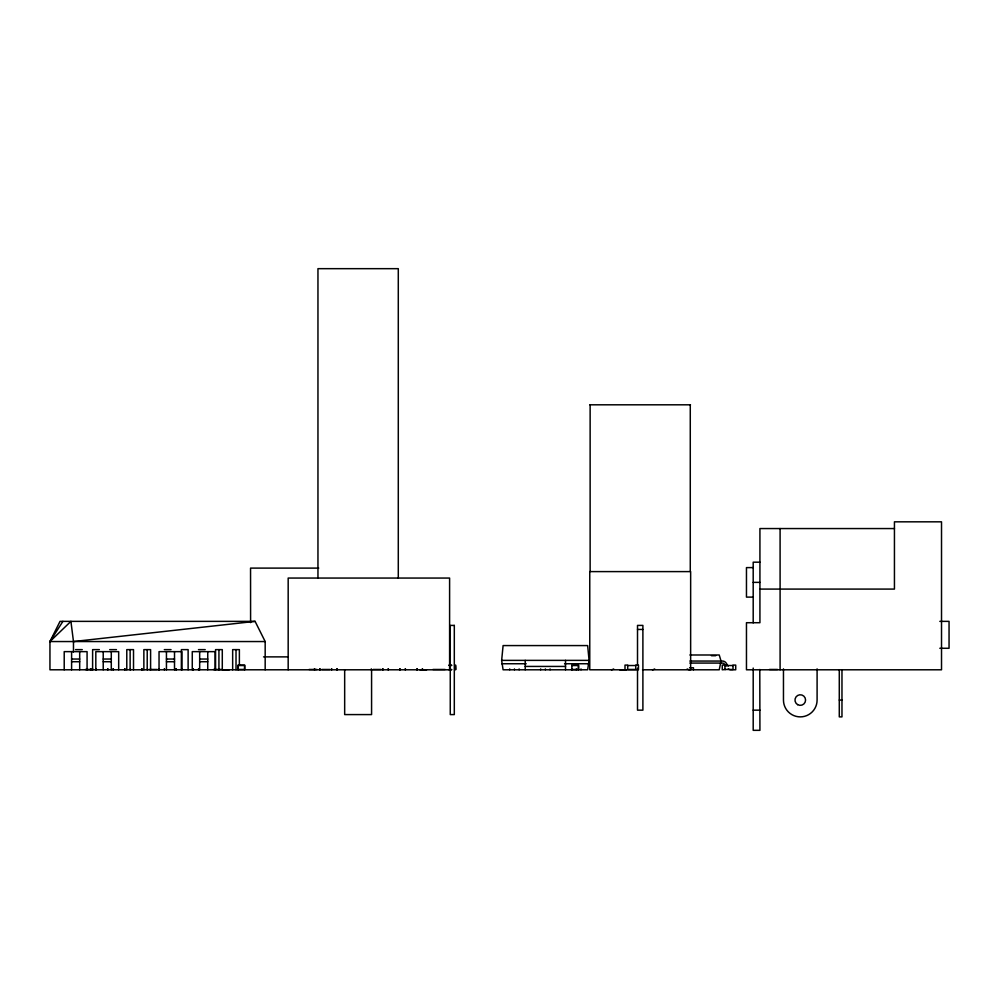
<?xml version="1.0" encoding="UTF-8"?>
<svg xmlns="http://www.w3.org/2000/svg" width="999" height="999" viewBox="0 0 999 999"><rect width="100%" height="100%" fill="white"/><g stroke="black" fill="none" stroke-linecap="round" stroke-linejoin="round"><path stroke-width="1.5" d="M501.648 660.376L503.096 645.579L587.649 645.579L589.085 660.376L587.649 669.792L503.096 669.792L501.648 660.376L589.085 660.376M451.61 669.792L49.95 669.792L49.95 641.545L60.04 621.366L255.082 621.366L265.172 641.545L265.172 669.792M265.172 641.545L49.95 641.545L62.9 621.366M49.95 641.545L70.917 621.366L73.476 641.545L73.476 651.96M73.476 641.545L255.082 621.366M589.922 404.807L690.484 404.807M894.442 528.558L759.927 528.558L759.927 622.714L746.465 622.714L746.465 669.792L941.52 669.792L941.52 521.828L894.442 521.828L894.442 589.085L759.927 589.085M759.927 562.187L753.196 562.187L753.196 622.877M753.196 567.607L746.465 567.607L746.465 597.115L753.196 597.115M318.731 568.106L250.549 568.106L250.599 622.614M753.196 582.367L759.927 582.367M939.822 621.366L949.05 621.366L949.05 648.276L939.822 648.276M637.512 629.445L642.894 629.445M75.537 649.625L82.255 649.625M99.338 649.625L92.62 649.625L92.595 669.792M109.703 649.625L116.433 649.625M164.311 649.625L171.041 649.625M198.476 649.625L205.207 649.625M689.909 654.994L719.23 654.994L721.041 661.051L719.23 669.792L642.532 669.792M711.438 655.719L715.684 655.719M263.536 656.88L288.024 656.88M71.603 659.04L79.683 659.04M103.222 659.04L111.289 659.04M166.446 659.04L174.513 659.04M199.663 659.04L207.742 659.04M689.897 661.051L722.764 661.063A4.533 4.533 0 0 1 725.948 662.774L728.196 666.121M71.603 661.725L79.683 661.725M103.222 661.725L111.289 661.725M166.446 661.725L174.513 661.725M199.663 661.725L207.742 661.725M689.897 663.074L722.389 663.074A2.51 2.51 0 0 1 724.487 664.185L725.848 666.246M501.648 663.748L526.198 663.748M564.547 663.748L589.085 663.748M448.926 665.084L451.61 665.084M449.125 665.534L451.66 665.534M572.065 665.534L578.409 665.534L578.409 669.467M627.697 665.534L635.764 665.534M724.949 665.534L733.016 665.534M525.224 666.433L565.521 666.433M689.635 667.782L693.468 667.782L693.468 669.792M85.19 669.467L93.269 669.467M149.226 669.467L157.293 669.467M213.386 669.467L221.453 669.467M237.999 669.467L244.73 669.467M309.028 669.467L317.095 669.467M321.803 669.467L329.882 669.467M373.052 669.467L381.131 669.467M432.917 669.467L445.154 669.467M451.66 669.467L448.926 669.792M455.644 669.467L455.457 665.534M571.865 669.467L578.596 669.467M769.467 669.467L777.547 669.467M839.285 700.062L841.97 700.062M753.196 710.152L759.927 710.152M841.97 669.792L841.97 716.882L839.285 716.882L839.285 669.792M817.095 668.868L817.095 700.062A16.808 16.808 0 0 1 800.274 716.882A16.808 16.808 0 0 1 783.466 700.062L783.466 668.868M780.094 528.558L780.094 669.792M759.789 669.467L759.927 730.331L753.196 730.331L753.196 668.069M725.624 669.467L722.252 669.792L722.252 665.084L724.949 665.084L724.949 669.467L733.016 669.467L733.016 665.084L735.714 665.084L735.714 669.792L730.469 669.792A5.832 5.832 0 0 1 728.234 668.943M690.646 669.792L690.646 571.603L589.76 571.603L589.76 669.792L638.461 669.792L638.461 665.084L635.764 665.084L635.764 669.467L627.697 669.467L627.697 665.084L624.999 665.084L624.999 669.792M690.272 404.807L690.272 571.603M637.512 665.134L637.512 625.411L642.894 625.411L642.894 710.152L637.512 710.152L637.512 668.244M626.485 669.792L619.755 669.792M590.134 404.807L590.134 571.603M581.018 668.918L581.018 669.792M578.596 669.792L578.596 665.084L571.865 665.084L571.865 669.792M576.311 668.918L576.311 669.792M571.603 668.918L571.603 669.792M565.521 660.376L565.521 669.792M550.074 668.918L550.074 669.792M545.367 668.918L545.367 669.792M540.659 668.918L540.659 669.792M525.224 660.376L525.224 669.792M519.143 668.918L519.143 669.792M514.435 668.918L514.435 669.792M509.727 668.918L509.727 669.792M455.644 665.084L455.644 669.792M449.6 669.792L449.6 578.059L288.174 578.059L288.174 669.792M426.598 669.792L419.867 669.792M422.552 668.855L422.552 669.792M422.29 668.855L422.29 669.792M417.182 668.855L417.182 669.792M416.908 668.855L416.908 669.792M405.469 668.855L405.469 669.792M405.207 668.855L405.207 669.792M400.087 668.855L400.087 669.792M399.825 668.855L399.825 669.792M398.289 578.059L398.289 268.669L317.957 268.669L317.957 578.059M388.386 668.855L388.386 669.792M388.124 668.855L388.124 669.792M383.004 668.855L383.004 669.792M382.742 668.855L382.742 669.792M371.578 669.792L371.578 714.585L344.667 714.585L344.667 669.792M371.303 668.855L371.303 669.792M337.138 668.855L337.138 669.792M336.875 668.855L336.875 669.792M331.755 668.855L331.755 669.792M331.493 668.855L331.493 669.792M320.055 668.855L320.055 669.792M319.792 668.855L319.792 669.792M314.673 668.855L314.673 669.792M314.41 668.855L314.41 669.792M244.73 669.792L244.73 665.084L237.999 665.084L237.999 669.792M244.543 669.467L244.543 665.534L238.199 665.534L238.199 669.467M239.373 665.134L239.373 649.625L232.655 649.625L232.655 669.792M236.014 649.625L236.014 669.792M229.258 669.792L222.527 669.792M222.29 669.792L222.29 649.625L215.559 649.625L215.559 669.792M218.931 649.625L218.931 669.792M215.135 669.792L215.135 651.635L192.27 651.635L192.27 669.792M207.742 651.635L207.742 669.792M199.663 651.635L199.663 669.792M198.726 668.855L198.726 669.792M198.451 668.855L198.451 669.792M193.344 668.855L193.344 669.792M193.069 668.855L193.069 669.792M188.124 669.792L188.124 649.625L181.393 649.625L181.368 669.792M181.905 669.792L181.905 651.635L159.041 651.635L159.041 669.792M181.643 668.855L181.643 669.792M176.261 668.855L176.261 669.792M175.986 668.855L175.986 669.792M174.513 651.635L174.513 669.792M166.446 651.635L166.446 669.792M164.56 668.855L164.56 669.792M164.286 668.855L164.286 669.792M159.178 668.855L159.178 669.792M158.903 668.855L158.903 669.792M150.599 669.792L150.599 649.625L143.868 649.625L143.868 669.792M147.477 668.855L147.477 669.792M147.228 649.625L147.203 669.792M142.095 668.855L142.095 669.792M141.821 668.855L141.821 669.792M133.516 669.792L133.516 649.625L126.786 649.625L126.786 669.792M130.394 668.855L130.394 669.792M130.145 649.625L130.12 669.792M125.012 668.855L125.012 669.792M124.738 668.855L124.738 669.792M118.681 669.792L118.681 651.635L95.817 651.635L95.817 669.792M113.312 668.855L113.312 669.792M113.037 668.855L113.037 669.792M111.289 651.635L111.289 669.792M107.929 668.855L107.929 669.792M107.655 668.855L107.655 669.792M103.222 651.635L103.222 669.792M96.229 668.855L96.229 669.792M95.954 668.855L95.954 669.792M90.847 668.855L90.847 669.792M90.572 668.855L90.572 669.792M87.075 669.792L87.075 651.635L64.211 651.635L64.211 669.792M79.683 651.635L79.683 669.792M71.603 651.635L71.603 669.792M654.67 668.943A5.832 5.832 0 0 1 652.447 669.792M613.648 668.943A5.832 5.832 0 0 1 611.413 669.792M689.435 669.792A5.832 5.832 0 0 1 687.212 668.943M454.308 625.411L450.262 625.411L450.262 714.585L454.308 714.585L454.308 625.411M797.639 704.645A5.282 5.282 0 0 0 805.569 700.062A5.282 5.282 0 0 0 797.639 695.479A5.282 5.282 0 0 0 797.639 704.645"/></g></svg>
